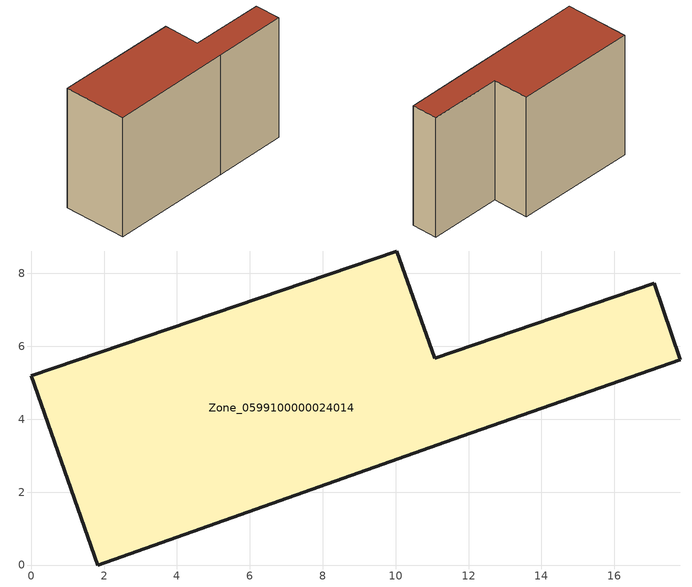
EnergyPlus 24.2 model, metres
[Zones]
Zone_0599100000024014
 floor ground (C_G): 1.82,0 0,5.2 10.04,8.62 11.07,5.68 17.1,7.73 17.81,5.63 11.82,3.54 z0
 wall outside (C_F): 0,5.2 1.82,0 11.82,3.54 17.81,5.63 17.1,7.73 11.07,5.68 10.04,8.62 0,5.2 z0:10.75
 roof outside (C_R): 17.81,5.63 17.1,7.73 11.07,5.68 10.04,8.62 0,5.2 1.82,0 11.82,3.54 z10.75
[BUILDING]
Pand.0599100000024014: North Axis=0; Terrain=City; Loads Convergence Tolerance Value=0.04; Temperature Convergence Tolerance Value=0.4; Solar Distribution=FullExterior; Maximum Number of Warmup Days=25; Minimum Number of Warmup Days=1
[Site:Location]
Rotterdam.The.Hague.AP_ZH_NLD Design_Conditions: Latitude=51.96; Longitude=4.45; Time Zone=1; Elevation=-4.5
[SITE:GROUNDTEMPERATURE:BUILDINGSURFACE]
18, 18, 18, 18, 18, 18, 18, 18, 18, 18, 18, 18
[MATERIAL] Thermal Absorptance=0.9; Solar Absorptance=0.7; Visible Absorptance=0.7
Name | Roughness | Thickness | Conductivity | Density | Specific Heat
G.TI.1946 | MediumSmooth | 0.15 | 1 | 540 | 1210
F.TI.1946 | Rough | 0.3 | 0.857143 | 1920 | 840
R.TI.1946 | MediumRough | 0.2 | 0.1 | 1500 | 1000
[CONSTRUCTION]
C_G: G.TI.1946
C_F: F.TI.1946
C_R: R.TI.1946
[ZONE]
Zone_0599100000024014: Type=1; Multiplier=1; Ceiling Height=Autocalculate; Volume=Autocalculate; Floor Area=autocalculate; Part of Total Floor Area=Yes
[ZONEINFILTRATION:DESIGNFLOWRATE]
Infil_Zone_0599100000024014: Zone or ZoneList or Space or SpaceList=Zone_0599100000024014; Schedule=AlwaysOn; Design Flow Rate Calculation Method=Flow/Area; Flow Rate per Floor Area=0.003; Constant Term Coefficient=1; Temperature Term Coefficient=0; Velocity Term Coefficient=0; Velocity Squared Term Coefficient=0
[HVACTEMPLATE:ZONE:IDEALLOADSAIRSYSTEM]
Zone_0599100000024014: Maximum Heating Supply Air Temperature=50; Minimum Cooling Supply Air Temperature=13; Maximum Heating Supply Air Humidity Ratio=0.0156; Minimum Cooling Supply Air Humidity Ratio=0.0077; Heating Limit=NoLimit; Cooling Limit=NoLimit; Dehumidification Control Type=ConstantSensibleHeatRatio; Cooling Sensible Heat Ratio=0.7; Dehumidification Setpoint=60; Humidification Control Type=None; Humidification Setpoint=30; Outdoor Air Method=None; Outdoor Air Flow Rate per Person=0.00944; Outdoor Air Flow Rate per Zone Floor Area=0; Outdoor Air Flow Rate per Zone=0; Demand Controlled Ventilation Type=None; Outdoor Air Economizer Type=NoEconomizer; Heat Recovery Type=None; Sensible Heat Recovery Effectiveness=0.7; Latent Heat Recovery Effectiveness=0.65
[ZONECONTROL:THERMOSTAT]
ThermostatControl_Zone_0599100000024014: Zone or ZoneList=Zone_0599100000024014; Control Type Schedule=DualSetpointControlType; Control 1=Thermostat_Zone_0599100000024014; Temperature Difference Between Cutout And Setpoint=0
[THERMOSTATSETPOINT:DUALSETPOINT]
Thermostat_Zone_0599100000024014: Heating Setpoint Temperature Schedule=HeatingSetpoint_Zone_0599100000024014; Cooling Setpoint Temperature Schedule=CoolingSetpoint_Zone_0599100000024014
[SCHEDULE:COMPACT]
HeatingSetpoint_Zone_0599100000024014: Through: 12/31, For: AllDays, Until: 24:00, 21
CoolingSetpoint_Zone_0599100000024014: Through: 12/31, For: AllDays, Until: 24:00, 24
DualSetpointControlType: Through: 12/31, For: AllDays, Until: 24:00, 4
AlwaysOn: Through: 12/31, For: AllDays, Until: 24:00, 1
